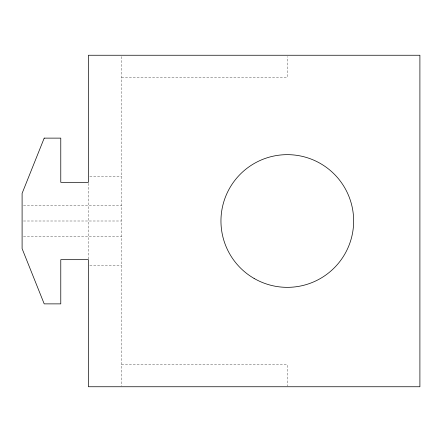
<?xml version="1.0" encoding="UTF-8"?>
<svg xmlns="http://www.w3.org/2000/svg" width="442" height="442" viewBox="0 0 442 442"><rect width="100%" height="100%" fill="white"/><g stroke="black" fill="none" stroke-linecap="round" stroke-linejoin="round"><path stroke-width="0.33" stroke-dasharray="2.21 1.66" d="M121.55 77.35L287.3 77.35L287.3 56.587M89.781 176.8L121.55 176.8M23.47 205.53L121.55 205.53M23.47 221L121.55 221M23.47 236.47L121.55 236.47M89.781 265.2L121.55 265.2M121.55 364.65L287.3 364.65L287.3 386.059M121.55 56.587L121.55 386.059M88.4 183.358L88.4 259.277"/><path stroke-width="0.66" d="M44.2 138.125L22.1 193.375L22.1 248.625L44.2 303.875L60.775 303.875L60.775 259.675L88.4 259.675L88.4 386.75L419.9 386.75L419.9 55.25L88.4 55.25L88.4 182.325L60.775 182.325L60.775 138.125L44.2 138.125M254.128 278.46A66.35 66.35 0 0 0 353.65 221A66.35 66.35 0 0 0 254.128 163.54A66.35 66.35 0 0 0 254.128 278.46"/></g></svg>
